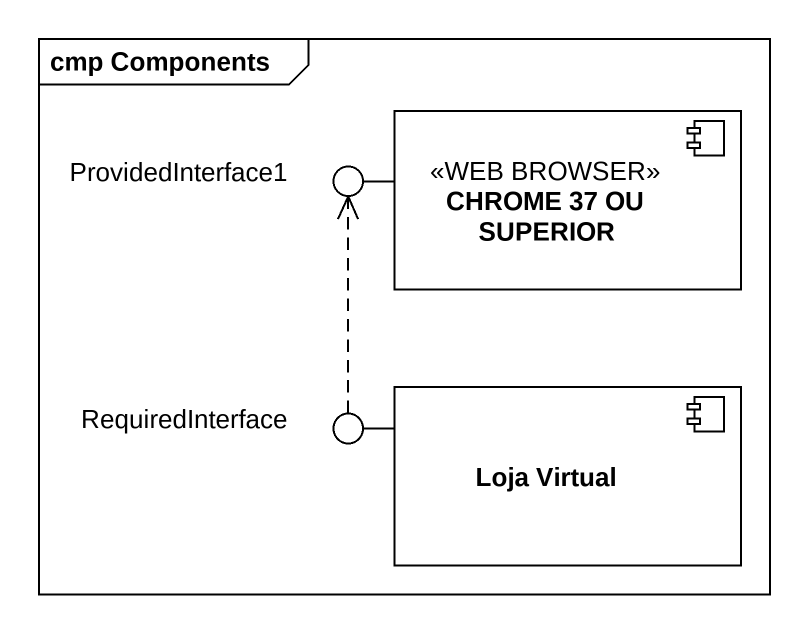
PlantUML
@startuml
mainframe cmp Components
() ProvidedInterface1
component "CHROME 37 OU SUPERIOR" as CHROME_37_OU_SUPERIOR <<WEB BROWSER>>
() RequiredInterface
component "Loja Virtual" as Loja_Virtual
CHROME_37_OU_SUPERIOR -left- ProvidedInterface1
Loja_Virtual -left- RequiredInterface
RequiredInterface .up.> ProvidedInterface1
@enduml
